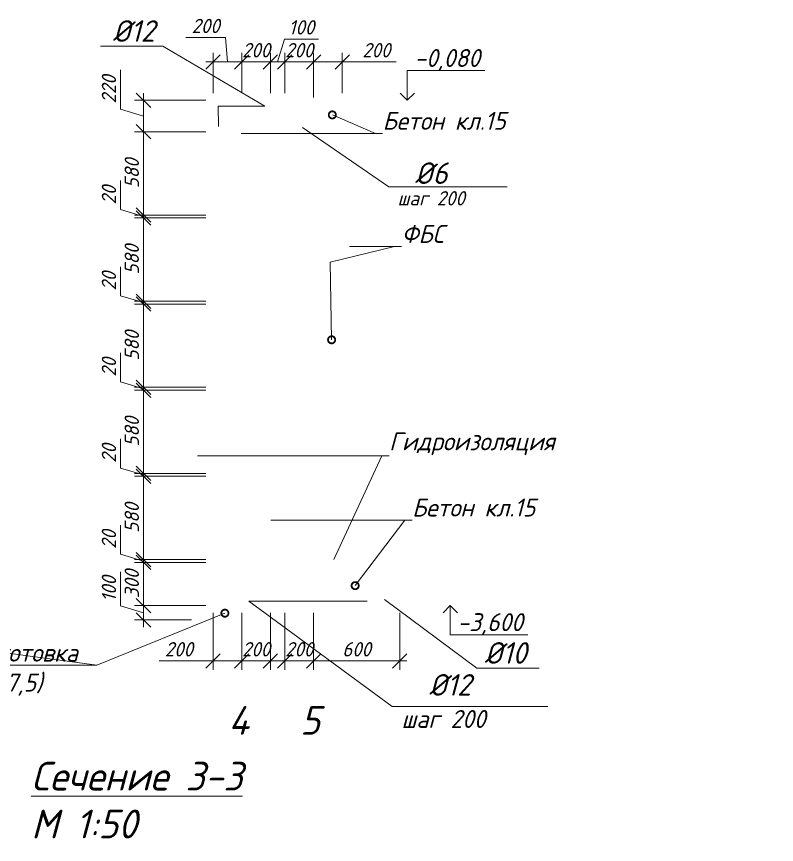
# Model space of a CAD drawing. Header units: millimetres. Extents: x 339888 to 1025294, y -263818 to -40540.
# Drawn here: x 942716 to 948007, y -235448 to -229681 of the extents above; entities that cross this region are included whole.
import ezdxf
from ezdxf import colors
from ezdxf.entities.mleader import LeaderData, LeaderLine
from ezdxf.math import Vec2, Vec3

# ---------------------------------------------------------------- set-up
doc = ezdxf.new("R2010")
doc.units = ezdxf.units.MM
doc.linetypes.add('CENTER2', pattern=[28.575, 19.05, -3.175, 3.175, -3.175])
doc.layers.get('0').update_dxf_attribs({"lineweight": 15})
doc.layers.add('0 @ 50', color=7, linetype='Continuous', lineweight=15)
doc.layers.add('Оси @ 50', color=126, linetype='CENTER2', lineweight=15)
doc.styles.add('ГОСТ 2', font='GOST_Common Italic.ttf', dxfattribs={"height": 2})
doc.styles.add('ГОСТ 2.5', font='GOST_Common Italic.ttf', dxfattribs={"height": 2.5})
doc.styles.add('ГОСТ 3', font='GOST_Common Italic.ttf', dxfattribs={"height": 3})
doc.dimstyles.new('ГОСТ_2К', dxfattribs={"dimtxt": 2, "dimasz": 2, "dimexe": 1.25, "dimexo": 1, "dimtad": 1, "dimdec": 0, "dimtxsty": 'ГОСТ 2', "dimblk": 'OBLIQUE', "dimcen": -2.5, "dimdle": 1, "dimclrd": 251, "dimclre": 251, "dimclrt": 256, "dimadec": 1, "dimazin": 0, "dimtfac": 1, "dimtdec": 0, "dimtmove": 0, "dimatfit": 3, "dimfxl": 1, "dimlwd": 15, "dimlwe": 15, "dimarcsym": 1})

# ---------------------------------------------------------------- blocks, each defined once
blk = doc.blocks.new('_DotSmall')
at = {"color": 0, "linetype": 'ByBlock', "const_width": 0.5}
blk.add_lwpolyline([(-0.0625, 0, 1), (0.0625, 0, 1)], format="xyb", close=True, dxfattribs=at)
blk = doc.blocks.new('_Open90')
at = {"color": 0, "linetype": 'ByBlock', "lineweight": -2}
for p, q in [((0, 0), (-1, 0)), ((-0.5, 0.5), (0, 0)), ((0, 0), (-0.5, -0.5))]:
    blk.add_line(p, q, dxfattribs=at)
blk = doc.blocks.new('_Oblique')
at = {"color": 0, "linetype": 'ByBlock', "lineweight": -2}
blk.add_line((-0.5, -0.5), (0.5, 0.5), dxfattribs=at)
blk = doc.blocks.new('*D401')
at = {"color": 251, "lineweight": 15, "ltscale": 0.1, "transparency": 16777216}
for p, q in [((944583.7, -233833.5), (944583.7, -234232)), ((944783.7, -233833.5), (944783.7, -234232)), ((944833.7, -234169.5), (944533.7, -234169.5))]:
    blk.add_line(p, q, dxfattribs=at)
at = {"layer": 'Defpoints', "color": 0, "lineweight": 15, "ltscale": 0.1, "transparency": 16777216}
for p in [(944583.7, -233783.5), (944783.7, -233783.5), (944583.7, -234169.5)]:
    blk.add_point(p, dxfattribs=at)
at = {"color": 251, "lineweight": 15, "ltscale": 0.1, "transparency": 16777216, "xscale": 100, "yscale": 100, "zscale": 100, "rotation": 180}
blk.add_blockref('_Oblique', (944583.7, -234169.5), dxfattribs=at)
at = {"color": 251, "lineweight": 15, "ltscale": 0.1, "transparency": 16777216, "xscale": 100, "yscale": 100, "zscale": 100}
blk.add_blockref('_Oblique', (944783.7, -234169.5), dxfattribs=at)
at = {"lineweight": 15, "ltscale": 0.1, "transparency": 16777216, "insert": (944683.7, -234088.3), "char_height": 100, "attachment_point": 5, "style": 'ГОСТ 2'}
blk.add_mtext('200', dxfattribs=at)
blk = doc.blocks.new('*D402')
at = {"color": 251, "lineweight": 15, "ltscale": 0.1, "transparency": 16777216}
for p, q in [((944783.7, -233833.5), (944783.7, -234232)), ((945383.7, -233833.5), (945383.7, -234232)), ((944733.7, -234169.5), (945433.7, -234169.5))]:
    blk.add_line(p, q, dxfattribs=at)
at = {"layer": 'Defpoints', "color": 0, "lineweight": 15, "ltscale": 0.1, "transparency": 16777216}
for p in [(944783.7, -233783.5), (945383.7, -233783.5), (945383.7, -234169.5)]:
    blk.add_point(p, dxfattribs=at)
at = {"color": 251, "lineweight": 15, "ltscale": 0.1, "transparency": 16777216, "xscale": 100, "yscale": 100, "zscale": 100, "rotation": 180}
blk.add_blockref('_Oblique', (944783.7, -234169.5), dxfattribs=at)
at = {"color": 251, "lineweight": 15, "ltscale": 0.1, "transparency": 16777216, "xscale": 100, "yscale": 100, "zscale": 100}
blk.add_blockref('_Oblique', (945383.7, -234169.5), dxfattribs=at)
at = {"lineweight": 15, "ltscale": 0.1, "transparency": 16777216, "insert": (945083.7, -234088.3), "char_height": 100, "attachment_point": 5, "style": 'ГОСТ 2'}
blk.add_mtext('600', dxfattribs=at)
blk = doc.blocks.new('_None')
blk = doc.blocks.new('*D403')
at = {"color": 251, "lineweight": 15, "transparency": 16777216}
for p, q in [((943599.6, -233433.5), (943599.6, -233833.5)), ((944033.7, -233483.5), (943537.1, -233483.5)), ((944033.7, -233783.5), (943537.1, -233783.5))]:
    blk.add_line(p, q, dxfattribs=at)
at = {"layer": 'Defpoints', "color": 0, "lineweight": 15, "transparency": 16777216}
for p in [(944083.7, -233483.5), (943599.6, -233783.5), (944083.7, -233783.5)]:
    blk.add_point(p, dxfattribs=at)
at = {"color": 251, "lineweight": 15, "transparency": 16777216, "xscale": 100, "yscale": 100, "zscale": 100}
for p, rotation in [((943599.6, -233483.5), 90), ((943599.6, -233783.5), 270)]:
    blk.add_blockref('_Oblique', p, dxfattribs=dict(at, rotation=rotation))
at = {"transparency": 16777216, "insert": (943518.3, -233633.5), "char_height": 100, "attachment_point": 5, "rotation": 90, "style": 'ГОСТ 2'}
blk.add_mtext('300', dxfattribs=at)
blk = doc.blocks.new('*D404')
at = {"color": 251, "lineweight": 15, "transparency": 16777216}
for p, q in [((943440.2, -233785.6), (943440.2, -233550)), ((943599.6, -233733.5), (943599.6, -233933.5)), ((943599.6, -233833.5), (943440.2, -233785.6)), ((944033.7, -233783.5), (943537.1, -233783.5)), ((943933.7, -233883.5), (943537.1, -233883.5))]:
    blk.add_line(p, q, dxfattribs=at)
at = {"layer": 'Defpoints', "color": 0, "lineweight": 15, "transparency": 16777216}
for p in [(944083.7, -233783.5), (943599.6, -233883.5), (943983.7, -233883.5)]:
    blk.add_point(p, dxfattribs=at)
at = {"color": 251, "lineweight": 15, "transparency": 16777216, "xscale": 100, "yscale": 100, "zscale": 100}
for p, rotation in [((943599.6, -233783.5), 90), ((943599.6, -233883.5), 270)]:
    blk.add_blockref('_Oblique', p, dxfattribs=dict(at, rotation=rotation))
at = {"transparency": 16777216, "insert": (943359, -233667.8), "char_height": 100, "attachment_point": 5, "rotation": 90, "style": 'ГОСТ 2'}
blk.add_mtext('100', dxfattribs=at)
blk = doc.blocks.new('*D405')
at = {"color": 251, "lineweight": 15, "transparency": 16777216}
for p, q in [((943440.2, -230325.6), (943440.2, -230050.7)), ((943599.6, -230533.5), (943599.6, -230213.5)), ((944033.7, -230263.5), (943537.1, -230263.5)), ((943599.6, -230373.5), (943440.2, -230325.6)), ((944033.7, -230483.5), (943537.1, -230483.5))]:
    blk.add_line(p, q, dxfattribs=at)
at = {"layer": 'Defpoints', "color": 0, "lineweight": 15, "transparency": 16777216}
for p in [(943599.6, -230263.5), (944083.7, -230263.5), (944083.7, -230483.5)]:
    blk.add_point(p, dxfattribs=at)
at = {"color": 251, "lineweight": 15, "transparency": 16777216, "xscale": 100, "yscale": 100, "zscale": 100}
for p, rotation in [((943599.6, -230263.5), 90), ((943599.6, -230483.5), 270)]:
    blk.add_blockref('_Oblique', p, dxfattribs=dict(at, rotation=rotation))
at = {"transparency": 16777216, "insert": (943359, -230188.2), "char_height": 100, "attachment_point": 5, "rotation": 90, "style": 'ГОСТ 2'}
blk.add_mtext('220', dxfattribs=at)
blk = doc.blocks.new('*D406')
at = {"color": 251, "lineweight": 15, "transparency": 16777216}
for p, q in [((943599.6, -230433.5), (943599.6, -231113.5)), ((944033.7, -230483.5), (943537.1, -230483.5)), ((944033.7, -231063.5), (943537.1, -231063.5))]:
    blk.add_line(p, q, dxfattribs=at)
at = {"layer": 'Defpoints', "color": 0, "lineweight": 15, "transparency": 16777216}
for p in [(944083.7, -230483.5), (943599.6, -231063.5), (944083.7, -231063.5)]:
    blk.add_point(p, dxfattribs=at)
at = {"color": 251, "lineweight": 15, "transparency": 16777216, "xscale": 100, "yscale": 100, "zscale": 100}
for p, rotation in [((943599.6, -230483.5), 90), ((943599.6, -231063.5), 270)]:
    blk.add_blockref('_Oblique', p, dxfattribs=dict(at, rotation=rotation))
at = {"transparency": 16777216, "insert": (943518.3, -230773.5), "char_height": 100, "attachment_point": 5, "rotation": 90, "style": 'ГОСТ 2'}
blk.add_mtext('580', dxfattribs=at)
blk = doc.blocks.new('*D407')
at = {"color": 251, "lineweight": 15, "transparency": 16777216}
for p, q in [((943440.2, -231025.6), (943440.2, -230823.2)), ((943599.6, -231063.5), (943599.6, -230963.5)), ((943599.6, -231073.5), (943440.2, -231025.6)), ((944033.7, -231063.5), (943537.1, -231063.5)), ((944033.7, -231083.5), (943537.1, -231083.5)), ((943599.6, -231063.5), (943599.6, -231083.5)), ((943599.6, -231063.5), (943599.6, -231083.5)), ((943599.6, -231083.5), (943599.6, -231183.5))]:
    blk.add_line(p, q, dxfattribs=at)
at = {"layer": 'Defpoints', "color": 0, "lineweight": 15, "transparency": 16777216}
for p in [(943599.6, -231083.5), (944083.7, -231063.5), (944083.7, -231083.5)]:
    blk.add_point(p, dxfattribs=at)
at = {"color": 251, "lineweight": 15, "transparency": 16777216, "xscale": 100, "yscale": 100, "zscale": 100}
for p, rotation in [((943599.6, -231063.5), 270), ((943599.6, -231083.5), 90)]:
    blk.add_blockref('_Oblique', p, dxfattribs=dict(at, rotation=rotation))
at = {"transparency": 16777216, "insert": (943359, -230924.4), "char_height": 100, "attachment_point": 5, "rotation": 90, "style": 'ГОСТ 2'}
blk.add_mtext('20', dxfattribs=at)
blk = doc.blocks.new('*D408')
at = {"color": 251, "lineweight": 15, "transparency": 16777216}
for p, q in [((943599.6, -231033.5), (943599.6, -231713.5)), ((944033.7, -231083.5), (943537.1, -231083.5)), ((944033.7, -231663.5), (943537.1, -231663.5))]:
    blk.add_line(p, q, dxfattribs=at)
at = {"layer": 'Defpoints', "color": 0, "lineweight": 15, "transparency": 16777216}
for p in [(944083.7, -231083.5), (943599.6, -231663.5), (944083.7, -231663.5)]:
    blk.add_point(p, dxfattribs=at)
at = {"color": 251, "lineweight": 15, "transparency": 16777216, "xscale": 100, "yscale": 100, "zscale": 100}
for p, rotation in [((943599.6, -231083.5), 90), ((943599.6, -231663.5), 270)]:
    blk.add_blockref('_Oblique', p, dxfattribs=dict(at, rotation=rotation))
at = {"transparency": 16777216, "insert": (943518.3, -231373.5), "char_height": 100, "attachment_point": 5, "rotation": 90, "style": 'ГОСТ 2'}
blk.add_mtext('580', dxfattribs=at)
blk = doc.blocks.new('*D409')
at = {"color": 251, "lineweight": 15, "transparency": 16777216}
for p, q in [((943440.2, -231625.6), (943440.2, -231423.2)), ((943599.6, -231663.5), (943599.6, -231563.5)), ((943599.6, -231673.5), (943440.2, -231625.6)), ((944033.7, -231663.5), (943537.1, -231663.5)), ((943599.6, -231663.5), (943599.6, -231683.5)), ((943599.6, -231663.5), (943599.6, -231683.5)), ((944033.7, -231683.5), (943537.1, -231683.5)), ((943599.6, -231683.5), (943599.6, -231783.5))]:
    blk.add_line(p, q, dxfattribs=at)
at = {"layer": 'Defpoints', "color": 0, "lineweight": 15, "transparency": 16777216}
for p in [(944083.7, -231663.5), (943599.6, -231683.5), (944083.7, -231683.5)]:
    blk.add_point(p, dxfattribs=at)
at = {"color": 251, "lineweight": 15, "transparency": 16777216, "xscale": 100, "yscale": 100, "zscale": 100}
for p, rotation in [((943599.6, -231663.5), 270), ((943599.6, -231683.5), 90)]:
    blk.add_blockref('_Oblique', p, dxfattribs=dict(at, rotation=rotation))
at = {"transparency": 16777216, "insert": (943359, -231524.4), "char_height": 100, "attachment_point": 5, "rotation": 90, "style": 'ГОСТ 2'}
blk.add_mtext('20', dxfattribs=at)
blk = doc.blocks.new('*D410')
at = {"color": 251, "lineweight": 15, "transparency": 16777216}
for p, q in [((943599.6, -231633.5), (943599.6, -232313.5)), ((944033.7, -231683.5), (943537.1, -231683.5)), ((944033.7, -232263.5), (943537.1, -232263.5))]:
    blk.add_line(p, q, dxfattribs=at)
at = {"layer": 'Defpoints', "color": 0, "lineweight": 15, "transparency": 16777216}
for p in [(944083.7, -231683.5), (943599.6, -232263.5), (944083.7, -232263.5)]:
    blk.add_point(p, dxfattribs=at)
at = {"color": 251, "lineweight": 15, "transparency": 16777216, "xscale": 100, "yscale": 100, "zscale": 100}
for p, rotation in [((943599.6, -231683.5), 90), ((943599.6, -232263.5), 270)]:
    blk.add_blockref('_Oblique', p, dxfattribs=dict(at, rotation=rotation))
at = {"transparency": 16777216, "insert": (943518.3, -231973.5), "char_height": 100, "attachment_point": 5, "rotation": 90, "style": 'ГОСТ 2'}
blk.add_mtext('580', dxfattribs=at)
blk = doc.blocks.new('*D411')
at = {"color": 251, "lineweight": 15, "transparency": 16777216}
for p, q in [((943440.2, -232225.6), (943440.2, -232023.2)), ((943599.6, -232263.5), (943599.6, -232163.5)), ((943599.6, -232273.5), (943440.2, -232225.6)), ((944033.7, -232263.5), (943537.1, -232263.5)), ((944033.7, -232283.5), (943537.1, -232283.5)), ((943599.6, -232263.5), (943599.6, -232283.5)), ((943599.6, -232263.5), (943599.6, -232283.5)), ((943599.6, -232283.5), (943599.6, -232383.5))]:
    blk.add_line(p, q, dxfattribs=at)
at = {"layer": 'Defpoints', "color": 0, "lineweight": 15, "transparency": 16777216}
for p in [(943599.6, -232283.5), (944083.7, -232263.5), (944083.7, -232283.5)]:
    blk.add_point(p, dxfattribs=at)
at = {"color": 251, "lineweight": 15, "transparency": 16777216, "xscale": 100, "yscale": 100, "zscale": 100}
for p, rotation in [((943599.6, -232263.5), 270), ((943599.6, -232283.5), 90)]:
    blk.add_blockref('_Oblique', p, dxfattribs=dict(at, rotation=rotation))
at = {"transparency": 16777216, "insert": (943359, -232124.4), "char_height": 100, "attachment_point": 5, "rotation": 90, "style": 'ГОСТ 2'}
blk.add_mtext('20', dxfattribs=at)
blk = doc.blocks.new('*D412')
at = {"color": 251, "lineweight": 15, "transparency": 16777216}
for p, q in [((943599.6, -232233.5), (943599.6, -232913.5)), ((944033.7, -232283.5), (943537.1, -232283.5)), ((944033.7, -232863.5), (943537.1, -232863.5))]:
    blk.add_line(p, q, dxfattribs=at)
at = {"layer": 'Defpoints', "color": 0, "lineweight": 15, "transparency": 16777216}
for p in [(944083.7, -232283.5), (943599.6, -232863.5), (944083.7, -232863.5)]:
    blk.add_point(p, dxfattribs=at)
at = {"color": 251, "lineweight": 15, "transparency": 16777216, "xscale": 100, "yscale": 100, "zscale": 100}
for p, rotation in [((943599.6, -232283.5), 90), ((943599.6, -232863.5), 270)]:
    blk.add_blockref('_Oblique', p, dxfattribs=dict(at, rotation=rotation))
at = {"transparency": 16777216, "insert": (943518.3, -232573.5), "char_height": 100, "attachment_point": 5, "rotation": 90, "style": 'ГОСТ 2'}
blk.add_mtext('580', dxfattribs=at)
blk = doc.blocks.new('*D413')
at = {"color": 251, "lineweight": 15, "transparency": 16777216}
for p, q in [((943440.2, -232825.6), (943440.2, -232623.2)), ((943599.6, -232863.5), (943599.6, -232763.5)), ((943599.6, -232873.5), (943440.2, -232825.6)), ((944033.7, -232863.5), (943537.1, -232863.5)), ((943599.6, -232863.5), (943599.6, -232883.5)), ((943599.6, -232863.5), (943599.6, -232883.5)), ((944033.7, -232883.5), (943537.1, -232883.5)), ((943599.6, -232883.5), (943599.6, -232983.5))]:
    blk.add_line(p, q, dxfattribs=at)
at = {"layer": 'Defpoints', "color": 0, "lineweight": 15, "transparency": 16777216}
for p in [(944083.7, -232863.5), (943599.6, -232883.5), (944083.7, -232883.5)]:
    blk.add_point(p, dxfattribs=at)
at = {"color": 251, "lineweight": 15, "transparency": 16777216, "xscale": 100, "yscale": 100, "zscale": 100}
for p, rotation in [((943599.6, -232863.5), 270), ((943599.6, -232883.5), 90)]:
    blk.add_blockref('_Oblique', p, dxfattribs=dict(at, rotation=rotation))
at = {"transparency": 16777216, "insert": (943359, -232724.4), "char_height": 100, "attachment_point": 5, "rotation": 90, "style": 'ГОСТ 2'}
blk.add_mtext('20', dxfattribs=at)
blk = doc.blocks.new('*D414')
at = {"color": 251, "lineweight": 15, "transparency": 16777216}
for p, q in [((943599.6, -232833.5), (943599.6, -233513.5)), ((944033.7, -232883.5), (943537.1, -232883.5)), ((944033.7, -233463.5), (943537.1, -233463.5))]:
    blk.add_line(p, q, dxfattribs=at)
at = {"layer": 'Defpoints', "color": 0, "lineweight": 15, "transparency": 16777216}
for p in [(944083.7, -232883.5), (943599.6, -233463.5), (944083.7, -233463.5)]:
    blk.add_point(p, dxfattribs=at)
at = {"color": 251, "lineweight": 15, "transparency": 16777216, "xscale": 100, "yscale": 100, "zscale": 100}
for p, rotation in [((943599.6, -232883.5), 90), ((943599.6, -233463.5), 270)]:
    blk.add_blockref('_Oblique', p, dxfattribs=dict(at, rotation=rotation))
at = {"transparency": 16777216, "insert": (943518.3, -233173.5), "char_height": 100, "attachment_point": 5, "rotation": 90, "style": 'ГОСТ 2'}
blk.add_mtext('580', dxfattribs=at)
blk = doc.blocks.new('*D415')
at = {"color": 251, "lineweight": 15, "transparency": 16777216}
for p, q in [((943440.2, -233425.6), (943440.2, -233223.2)), ((943599.6, -233463.5), (943599.6, -233363.5)), ((943599.6, -233473.5), (943440.2, -233425.6)), ((944033.7, -233463.5), (943537.1, -233463.5)), ((944033.7, -233483.5), (943537.1, -233483.5)), ((943599.6, -233463.5), (943599.6, -233483.5)), ((943599.6, -233463.5), (943599.6, -233483.5)), ((943599.6, -233483.5), (943599.6, -233583.5))]:
    blk.add_line(p, q, dxfattribs=at)
at = {"layer": 'Defpoints', "color": 0, "lineweight": 15, "transparency": 16777216}
for p in [(943599.6, -233483.5), (944083.7, -233463.5), (944083.7, -233483.5)]:
    blk.add_point(p, dxfattribs=at)
at = {"color": 251, "lineweight": 15, "transparency": 16777216, "xscale": 100, "yscale": 100, "zscale": 100}
for p, rotation in [((943599.6, -233463.5), 270), ((943599.6, -233483.5), 90)]:
    blk.add_blockref('_Oblique', p, dxfattribs=dict(at, rotation=rotation))
at = {"transparency": 16777216, "insert": (943359, -233324.4), "char_height": 100, "attachment_point": 5, "rotation": 90, "style": 'ГОСТ 2'}
blk.add_mtext('20', dxfattribs=at)
blk = doc.blocks.new('*D416')
at = {"color": 251, "lineweight": 15, "transparency": 16777216}
for p, q in [((944783.7, -230243.5), (944783.7, -229933.9)), ((944983.7, -230213.5), (944983.7, -229933.9)), ((944783.7, -229996.4), (945033.7, -229996.4)), ((944983.7, -229996.4), (945358.6, -229996.4))]:
    blk.add_line(p, q, dxfattribs=at)
at = {"layer": 'Defpoints', "color": 0, "lineweight": 15, "transparency": 16777216}
for p in [(944783.7, -229996.4), (944983.7, -230263.5), (944783.7, -230293.5)]:
    blk.add_point(p, dxfattribs=at)
at = {"color": 251, "lineweight": 15, "transparency": 16777216, "xscale": 100, "yscale": 100, "zscale": 100, "rotation": 180}
blk.add_blockref('_Oblique', (944783.7, -229996.4), dxfattribs=at)
at = {"color": 251, "lineweight": 15, "transparency": 16777216, "xscale": 100, "yscale": 100, "zscale": 100}
blk.add_blockref('_Oblique', (944983.7, -229996.4), dxfattribs=at)
at = {"transparency": 16777216, "insert": (945221.2, -229915.2), "char_height": 100, "attachment_point": 5, "style": 'ГОСТ 2'}
blk.add_mtext('200', dxfattribs=at)
blk = doc.blocks.new('*D417')
at = {"color": 251, "lineweight": 15, "transparency": 16777216}
for p, q in [((944583.7, -230214.8), (944583.7, -229933.9)), ((944783.7, -230213.5), (944783.7, -229933.9)), ((944833.7, -229996.4), (944533.7, -229996.4))]:
    blk.add_line(p, q, dxfattribs=at)
at = {"layer": 'Defpoints', "color": 0, "lineweight": 15, "transparency": 16777216}
for p in [(944583.7, -229996.4), (944583.7, -230264.8), (944783.7, -230263.5)]:
    blk.add_point(p, dxfattribs=at)
at = {"color": 251, "lineweight": 15, "transparency": 16777216, "xscale": 100, "yscale": 100, "zscale": 100, "rotation": 180}
blk.add_blockref('_Oblique', (944583.7, -229996.4), dxfattribs=at)
at = {"color": 251, "lineweight": 15, "transparency": 16777216, "xscale": 100, "yscale": 100, "zscale": 100}
blk.add_blockref('_Oblique', (944783.7, -229996.4), dxfattribs=at)
at = {"transparency": 16777216, "insert": (944683.7, -229915.2), "char_height": 100, "attachment_point": 5, "style": 'ГОСТ 2'}
blk.add_mtext('200', dxfattribs=at)
blk = doc.blocks.new('*D418')
at = {"color": 251, "lineweight": 15, "transparency": 16777216}
for p, q in [((944283.7, -230213.5), (944283.7, -229933.9)), ((944483.7, -230213.5), (944483.7, -229933.9)), ((944533.7, -229996.4), (944233.7, -229996.4))]:
    blk.add_line(p, q, dxfattribs=at)
at = {"layer": 'Defpoints', "color": 0, "lineweight": 15, "transparency": 16777216}
for p in [(944283.7, -229996.4), (944283.7, -230263.5), (944483.7, -230263.5)]:
    blk.add_point(p, dxfattribs=at)
at = {"color": 251, "lineweight": 15, "transparency": 16777216, "xscale": 100, "yscale": 100, "zscale": 100, "rotation": 180}
blk.add_blockref('_Oblique', (944283.7, -229996.4), dxfattribs=at)
at = {"color": 251, "lineweight": 15, "transparency": 16777216, "xscale": 100, "yscale": 100, "zscale": 100}
blk.add_blockref('_Oblique', (944483.7, -229996.4), dxfattribs=at)
at = {"transparency": 16777216, "insert": (944383.7, -229915.2), "char_height": 100, "attachment_point": 5, "style": 'ГОСТ 2'}
blk.add_mtext('200', dxfattribs=at)
blk = doc.blocks.new('*D419')
at = {"color": 251, "lineweight": 15, "transparency": 16777216}
for p, q in [((944169.8, -229827.6), (943894.8, -229827.6)), ((944183.7, -229996.4), (944169.8, -229827.6)), ((944083.7, -230213.5), (944083.7, -229933.9)), ((944283.7, -230213.5), (944283.7, -229933.9)), ((944333.7, -229996.4), (944033.7, -229996.4))]:
    blk.add_line(p, q, dxfattribs=at)
at = {"layer": 'Defpoints', "color": 0, "lineweight": 15, "transparency": 16777216}
for p in [(944083.7, -229996.4), (944083.7, -230263.5), (944283.7, -230263.5)]:
    blk.add_point(p, dxfattribs=at)
at = {"color": 251, "lineweight": 15, "transparency": 16777216, "xscale": 100, "yscale": 100, "zscale": 100, "rotation": 180}
blk.add_blockref('_Oblique', (944083.7, -229996.4), dxfattribs=at)
at = {"color": 251, "lineweight": 15, "transparency": 16777216, "xscale": 100, "yscale": 100, "zscale": 100}
blk.add_blockref('_Oblique', (944283.7, -229996.4), dxfattribs=at)
at = {"transparency": 16777216, "insert": (944032.3, -229746.3), "char_height": 100, "attachment_point": 5, "style": 'ГОСТ 2'}
blk.add_mtext('200', dxfattribs=at)
blk = doc.blocks.new('*D420')
at = {"color": 251, "lineweight": 15, "transparency": 16777216}
for p, q in [((944533.7, -229996.4), (944581.5, -229837.1)), ((944581.5, -229837.1), (944817.2, -229837.1)), ((944483.7, -230213.5), (944483.7, -229933.9)), ((944583.7, -230211), (944583.7, -229933.9)), ((944433.7, -229996.4), (944633.7, -229996.4))]:
    blk.add_line(p, q, dxfattribs=at)
at = {"layer": 'Defpoints', "color": 0, "lineweight": 15, "transparency": 16777216}
for p in [(944583.7, -229996.4), (944483.7, -230263.5), (944583.7, -230261)]:
    blk.add_point(p, dxfattribs=at)
at = {"color": 251, "lineweight": 15, "transparency": 16777216, "xscale": 100, "yscale": 100, "zscale": 100, "rotation": 180}
blk.add_blockref('_Oblique', (944483.7, -229996.4), dxfattribs=at)
at = {"color": 251, "lineweight": 15, "transparency": 16777216, "xscale": 100, "yscale": 100, "zscale": 100}
blk.add_blockref('_Oblique', (944583.7, -229996.4), dxfattribs=at)
at = {"transparency": 16777216, "insert": (944699.4, -229755.8), "char_height": 100, "attachment_point": 5, "style": 'ГОСТ 2'}
blk.add_mtext('100', dxfattribs=at)
blk = doc.blocks.new('*D421')
at = {"color": 251, "lineweight": 15, "ltscale": 0.1, "transparency": 16777216}
for p, q in [((944283.7, -233833.5), (944283.7, -234232)), ((944483.7, -233833.5), (944483.7, -234232)), ((944533.7, -234169.5), (944233.7, -234169.5))]:
    blk.add_line(p, q, dxfattribs=at)
at = {"layer": 'Defpoints', "color": 0, "lineweight": 15, "ltscale": 0.1, "transparency": 16777216}
for p in [(944283.7, -233783.5), (944483.7, -233783.5), (944283.7, -234169.5)]:
    blk.add_point(p, dxfattribs=at)
at = {"color": 251, "lineweight": 15, "ltscale": 0.1, "transparency": 16777216, "xscale": 100, "yscale": 100, "zscale": 100, "rotation": 180}
blk.add_blockref('_Oblique', (944283.7, -234169.5), dxfattribs=at)
at = {"color": 251, "lineweight": 15, "ltscale": 0.1, "transparency": 16777216, "xscale": 100, "yscale": 100, "zscale": 100}
blk.add_blockref('_Oblique', (944483.7, -234169.5), dxfattribs=at)
at = {"lineweight": 15, "ltscale": 0.1, "transparency": 16777216, "insert": (944383.7, -234088.3), "char_height": 100, "attachment_point": 5, "style": 'ГОСТ 2'}
blk.add_mtext('200', dxfattribs=at)
blk = doc.blocks.new('*D422')
at = {"color": 251, "lineweight": 15, "ltscale": 0.1, "transparency": 16777216}
for p, q in [((944083.7, -233833.5), (944083.7, -234232)), ((944283.7, -233833.5), (944283.7, -234232)), ((944083.7, -234169.5), (943708.8, -234169.5)), ((944333.7, -234169.5), (944083.7, -234169.5))]:
    blk.add_line(p, q, dxfattribs=at)
at = {"layer": 'Defpoints', "color": 0, "lineweight": 15, "ltscale": 0.1, "transparency": 16777216}
for p in [(944083.7, -233783.5), (944283.7, -233783.5), (944083.7, -234169.5)]:
    blk.add_point(p, dxfattribs=at)
at = {"color": 251, "lineweight": 15, "ltscale": 0.1, "transparency": 16777216, "xscale": 100, "yscale": 100, "zscale": 100, "rotation": 180}
blk.add_blockref('_Oblique', (944083.7, -234169.5), dxfattribs=at)
at = {"color": 251, "lineweight": 15, "ltscale": 0.1, "transparency": 16777216, "xscale": 100, "yscale": 100, "zscale": 100}
blk.add_blockref('_Oblique', (944283.7, -234169.5), dxfattribs=at)
at = {"lineweight": 15, "ltscale": 0.1, "transparency": 16777216, "insert": (943846.2, -234088.3), "char_height": 100, "attachment_point": 5, "style": 'ГОСТ 2'}
blk.add_mtext('200', dxfattribs=at)

msp = doc.modelspace()

# ---------------------------------------------------------------- texts
at = {"layer": '0 @ 50', "insert": (942646.53317, -234872.31731), "char_height": 200, "attachment_point": 1, "style": 'ГОСТ 3'}
msp.add_mtext_dynamic_manual_height_columns('\\pi171.04;{\\LСечение 3-3\\P\\pi573.77;}М 1:50', width=1848.1481575, gutter_width=750, heights=[0], dxfattribs=at)
at = {"layer": 'Оси @ 50', "lineweight": 15, "ltscale": 0.1, "style": 'ГОСТ 2'}
for s, p in [('4', (944190.1069, -234684.02797)), ('5', (944690.1069, -234684.02797))]:
    msp.add_text(s, height=200, dxfattribs=at).set_placement(p)

# ---------------------------------------------------------------- dimensions: what is measured, and where the dimension line sits
at = {"layer": '0 @ 50'}
for base, p1, p2, override, picture, middle in [((944083.70413, -229996.43577), (944283.70413, -230263.45667), (944083.70413, -230263.45667), {"dimscale": 50, "dimtix": 0, "dimtofl": 1, "dimtmove": 1, "dimatfit": 3}, '*D419', (944138.50727, -229827.55195)), ((944283.70413, -229996.43577), (944483.70413, -230263.45667), (944283.70413, -230263.45667), {"dimscale": 50, "dimtix": 0, "dimtofl": 1, "dimtmove": 0, "dimatfit": 3}, '*D418', (944383.70413, -229996.43577)), ((944583.70413, -229996.43577), (944783.70413, -230263.45667), (944583.70413, -230264.80894), {"dimscale": 50, "dimtix": 0, "dimtofl": 1, "dimtmove": 0, "dimatfit": 3}, '*D417', (944683.70413, -229996.43577)), ((944783.70413, -229996.43577), (944983.70413, -230263.45667), (944783.70413, -230293.45667), {"dimscale": 50, "dimtix": 0, "dimtofl": 1, "dimtmove": 0, "dimatfit": 3}, '*D416', (945221.16625, -229996.43577))]:
    dim = msp.add_linear_dim(base=base, p1=p1, p2=p2, dimstyle='ГОСТ_2К', override=override, dxfattribs=at)
    dim.commit()
    dim.dimension.update_dxf_attribs({"geometry": picture, "text_midpoint": middle, "dimtype": 160})
dim = msp.add_linear_dim(base=(944583.70413, -229996.43577), p1=(944483.70413, -230263.45667), p2=(944583.70413, -230260.96899), dimstyle='ГОСТ_2К', override={"dimscale": 50, "dimtix": 0, "dimtofl": 1, "dimtmove": 1, "dimatfit": 3}, dxfattribs=at)
dim.commit()
dim.dimension.update_dxf_attribs({"geometry": '*D420', "text_midpoint": (944612.76663, -229755.81077)})
for base, p1, p2, override, picture, middle in [((943599.5808, -230263.45667), (944083.70413, -230483.45667), (944083.70413, -230263.45667), {"dimscale": 50, "dimtix": 0, "dimtofl": 1, "dimtmove": 1, "dimatfit": 3}, '*D405', (943358.9558, -230294.39417)), ((943599.5808, -231063.45667), (944083.70413, -230483.45667), (944083.70413, -231063.45667), {"dimscale": 50, "dimtix": 0, "dimtofl": 1, "dimtmove": 1, "dimatfit": 3}, '*D406', (943518.3308, -230773.45667)), ((943599.5808, -231083.45667), (944083.70413, -231063.45667), (944083.70413, -231083.45667), {"dimscale": 50, "dimtix": 0, "dimtofl": 1, "dimtmove": 1, "dimatfit": 3}, '*D407', (943358.9558, -230994.39417)), ((943599.5808, -231663.45667), (944083.70413, -231083.45667), (944083.70413, -231663.45667), {"dimscale": 50, "dimtix": 0, "dimtofl": 1, "dimtmove": 1, "dimatfit": 3}, '*D408', (943518.3308, -231373.45667)), ((943599.5808, -231683.45667), (944083.70413, -231663.45667), (944083.70413, -231683.45667), {"dimscale": 50, "dimtix": 0, "dimtofl": 1, "dimtmove": 1, "dimatfit": 3}, '*D409', (943358.9558, -231594.39417)), ((943599.5808, -232263.45667), (944083.70413, -231683.45667), (944083.70413, -232263.45667), {"dimscale": 50, "dimtix": 0, "dimtofl": 1, "dimtmove": 1, "dimatfit": 3}, '*D410', (943518.3308, -231973.45667)), ((943599.5808, -232283.45667), (944083.70413, -232263.45667), (944083.70413, -232283.45667), {"dimscale": 50, "dimtix": 0, "dimtofl": 1, "dimtmove": 1, "dimatfit": 3}, '*D411', (943358.9558, -232194.39417)), ((943599.5808, -232863.45667), (944083.70413, -232283.45667), (944083.70413, -232863.45667), {"dimscale": 50, "dimtix": 0, "dimtofl": 1, "dimtmove": 1, "dimatfit": 3}, '*D412', (943518.3308, -232573.45667)), ((943599.5808, -232883.45667), (944083.70413, -232863.45667), (944083.70413, -232883.45667), {"dimscale": 50, "dimtix": 0, "dimtofl": 1, "dimtmove": 1, "dimatfit": 3}, '*D413', (943358.9558, -232794.39417)), ((943599.5808, -233463.45667), (944083.70413, -232883.45667), (944083.70413, -233463.45667), {"dimscale": 50, "dimtix": 0, "dimtofl": 1, "dimtmove": 1, "dimatfit": 3}, '*D414', (943518.3308, -233173.45667)), ((943599.5808, -233483.45667), (944083.70413, -233463.45667), (944083.70413, -233483.45667), {"dimscale": 50, "dimtix": 0, "dimtofl": 1, "dimtmove": 1, "dimatfit": 3}, '*D415', (943358.9558, -233394.39417)), ((943599.5808, -233783.45667), (944083.70413, -233483.45667), (944083.70413, -233783.45667), {"dimscale": 50, "dimtix": 0, "dimtofl": 1, "dimtmove": 0, "dimatfit": 3}, '*D403', (943518.3308, -233633.45667)), ((943599.5808, -233883.45638), (944083.70413, -233783.45667), (943983.70411, -233883.45638), {"dimscale": 50, "dimtix": 0, "dimtofl": 1, "dimtmove": 1, "dimatfit": 3}, '*D404', (943358.9558, -233754.39402))]:
    dim = msp.add_linear_dim(base=base, p1=p1, p2=p2, angle=90, dimstyle='ГОСТ_2К', override=override, dxfattribs=at)
    dim.commit()
    dim.dimension.update_dxf_attribs({"geometry": picture, "text_midpoint": middle})
at = {"layer": '0 @ 50', "lineweight": 15, "ltscale": 0.1}
for base, p1, p2, picture, middle in [((944083.70413, -234169.52365), (944283.70413, -233783.45652), (944083.70413, -233783.4569), '*D422', (943846.24201, -234169.52365)), ((944283.70413, -234169.52295), (944483.70413, -233783.45583), (944283.70413, -233783.45621), '*D421', (944383.70413, -234169.52295)), ((944583.70413, -234169.52342), (944783.70413, -233783.45629), (944583.70413, -233783.45667), '*D401', (944683.70413, -234169.52342))]:
    dim = msp.add_linear_dim(base=base, p1=p1, p2=p2, dimstyle='ГОСТ_2К', override={"dimscale": 50, "dimtix": 0, "dimtofl": 1, "dimtmove": 0, "dimatfit": 3}, dxfattribs=at)
    dim.commit()
    dim.dimension.update_dxf_attribs({"geometry": picture, "text_midpoint": middle, "dimtype": 160})
dim = msp.add_linear_dim(base=(945383.70413, -234169.52342), p1=(944783.70413, -233783.45629), p2=(945383.70413, -233783.45667), dimstyle='ГОСТ_2К', override={"dimscale": 50, "dimtix": 0, "dimtofl": 1, "dimtmove": 0, "dimatfit": 3}, dxfattribs=at)
dim.commit()
dim.dimension.update_dxf_attribs({"geometry": '*D402', "text_midpoint": (945083.70413, -234088.27342)})

# ---------------------------------------------------------------- leaders
ml = msp.add_multileader_mtext('Standard', dxfattribs=at)
ml.set_content('%%C12', color=256, style='ГОСТ 2.5')
ml.set_leader_properties(color=251, linetype='ByLayer', lineweight=15)
ml.set_arrow_properties(name='NONE')
ml.build(insert=Vec2(0, 0))
ml.multileader.update_dxf_attribs({"text_left_attachment_type": 6, "text_right_attachment_type": 6, "dogleg_length": 1, "arrow_head_size": 100, "scale": 50})
ctx = ml.context
ctx.base_point, ctx.scale, ctx.char_height, ctx.arrow_head_size, ctx.landing_gap_size, ctx.plane_origin = Vec3(943379.32078, -229886.58137), 50, 150, 100, 0, Vec3(942865.9734, -228381.66098)
ctx.left_attachment, ctx.right_attachment, ctx.text_align_type = 6, 6, 1
notes = []
notes.append((ctx, [(1, (1, 1, 0), (943733.41169, -229886.58137), (-1, 0), 50, [(2, [(944122.47073, -230446.89731), (944120.02946, -230304.9914), (944444.93753, -230304.9914)], 0, [])])]))
ctx.mtext.insert, ctx.mtext.alignment, ctx.mtext.flow_direction = Vec3(943531.36623, -229706.58137), 2, 5
at = {"layer": '0 @ 50', "lineweight": 18}
ml = msp.add_multileader_mtext('Standard', dxfattribs=at)
ml.set_content('-0,080', color=256, style='ГОСТ 3')
ml.set_leader_properties(color=256, linetype='ByLayer', lineweight=15)
ml.set_arrow_properties(name='OPEN90')
ml.build(insert=Vec2(0, 0))
ml.multileader.update_dxf_attribs({"text_left_attachment_type": 6, "text_right_attachment_type": 6, "dogleg_length": 0, "arrow_head_size": 100, "scale": 50})
ctx = ml.context
ctx.base_point, ctx.scale, ctx.char_height, ctx.arrow_head_size, ctx.landing_gap_size, ctx.plane_origin = Vec3(945436.07189, -230056.94328), 50, 125, 100, 50, Vec3(945436.07189, -230253.45667)
ctx.left_attachment, ctx.right_attachment = 6, 6
notes.append((ctx, [(0, (1, 1, 0), (945436.07189, -230056.94328), (1, 0), 0, [(0, [(945436.07189, -230263.45667)], 0, [])])]))
ctx.mtext.insert, ctx.mtext.flow_direction = Vec3(945486.07189, -229906.94328), 5
at = {"layer": '0 @ 50', "lineweight": 15, "ltscale": 0.1}
ml = msp.add_multileader_mtext('Standard', dxfattribs=at)
ml.set_content('Бетон кл.15', color=256, style='ГОСТ 2.5')
ml.set_leader_properties(color=251, linetype='ByLayer', lineweight=15)
ml.set_arrow_properties(name='DOTSMALL')
ml.build(insert=Vec2(0, 0))
ml.multileader.update_dxf_attribs({"text_left_attachment_type": 6, "text_right_attachment_type": 6, "dogleg_length": 1, "arrow_head_size": 100, "scale": 50})
ctx = ml.context
ctx.base_point, ctx.scale, ctx.char_height, ctx.arrow_head_size, ctx.landing_gap_size, ctx.plane_origin = Vec3(940804.7992, -230494.59851), 50, 125, 100, 0, Vec3(940387.96819, -229876.62477)
ctx.left_attachment, ctx.right_attachment = 6, 6
notes.append((ctx, [(0, (1, 1, 0), (940754.7992, -230494.59851), (1, 0), 50, [(0, [(940454.72304, -230365.89096)], 0, [])])]))
ctx.mtext.insert, ctx.mtext.width, ctx.mtext.flow_direction = Vec3(940804.7992, -230344.59851), 929.1690311, 5
ml = msp.add_multileader_mtext('Standard', dxfattribs=at)
ml.set_content('Бетон кл.15', color=256, style='ГОСТ 2.5')
ml.set_leader_properties(color=251, linetype='ByLayer', lineweight=15)
ml.set_arrow_properties(name='DOTSMALL')
ml.build(insert=Vec2(0, 0))
ml.multileader.update_dxf_attribs({"text_left_attachment_type": 6, "text_right_attachment_type": 6, "dogleg_length": 1, "arrow_head_size": 100, "scale": 50})
ctx = ml.context
ctx.base_point, ctx.scale, ctx.char_height, ctx.arrow_head_size, ctx.landing_gap_size, ctx.plane_origin = Vec3(945264.68586, -230494.59851), 50, 125, 100, 0, Vec3(944847.85485, -229876.62477)
ctx.left_attachment, ctx.right_attachment = 6, 6
notes.append((ctx, [(0, (1, 1, 0), (945214.68586, -230494.59851), (1, 0), 50, [(0, [(944914.6097, -230365.89096)], 0, [])])]))
ctx.mtext.insert, ctx.mtext.width, ctx.mtext.flow_direction = Vec3(945264.68586, -230344.59851), 929.1690311, 5
ml = msp.add_multileader_mtext('Standard', dxfattribs=at)
ml.set_content('%%C6\\P{\\H0.66667x;шаг 200}', color=256, style='ГОСТ 2.5')
ml.set_leader_properties(color=251, linetype='ByLayer', lineweight=15)
ml.set_arrow_properties(name='NONE')
ml.build(insert=Vec2(0, 0))
ml.multileader.update_dxf_attribs({"text_left_attachment_type": 6, "text_right_attachment_type": 6, "dogleg_length": 1, "arrow_head_size": 100, "scale": 50})
ctx = ml.context
ctx.base_point, ctx.scale, ctx.char_height, ctx.arrow_head_size, ctx.landing_gap_size, ctx.plane_origin = Vec3(945356.99458, -230866.702), 50, 150, 100, 0, Vec3(944165.95591, -229382.29663)
ctx.left_attachment, ctx.right_attachment, ctx.text_align_type = 6, 6, 1
notes.append((ctx, [(0, (1, 1, 0), (945306.99458, -230866.702), (1, 0), 50, [(0, [(944707.00801, -230453.45667)], 0, [])])]))
ctx.mtext.insert, ctx.mtext.alignment, ctx.mtext.line_spacing_factor, ctx.mtext.flow_direction = Vec3(945602.98065, -230696.7019), 2, 0.8, 5
ml = msp.add_multileader_mtext('Standard', dxfattribs=at)
ml.set_content('ФБС', color=256, style='ГОСТ 2.5')
ml.set_leader_properties(color=251, linetype='ByLayer', lineweight=15)
ml.set_arrow_properties(name='DOTSMALL')
ml.build(insert=Vec2(0, 0))
ml.multileader.update_dxf_attribs({"text_left_attachment_type": 6, "text_right_attachment_type": 6, "dogleg_length": 1, "arrow_head_size": 100, "scale": 50})
ctx = ml.context
ctx.base_point, ctx.scale, ctx.char_height, ctx.arrow_head_size, ctx.landing_gap_size, ctx.plane_origin = Vec3(945397.10113, -231282.29227), 50, 125, 100, 0, Vec3(944815.52865, -232727.37506)
ctx.left_attachment, ctx.right_attachment = 6, 6
notes.append((ctx, [(0, (1, 1, 0), (945347.10113, -231282.29227), (1, 0), 50, [(2, [(944909.68999, -231932.47441), (944898.9511, -231391.4642)], 0, [])])]))
ctx.mtext.insert, ctx.mtext.flow_direction = Vec3(945397.10113, -231132.29227), 5
ml = msp.add_multileader_mtext('Standard', dxfattribs=at)
ml.set_content('Гидроизоляция', color=256, style='ГОСТ 2.5')
ml.set_leader_properties(color=251, linetype='ByLayer', lineweight=15)
ml.set_arrow_properties(name='NONE')
ml.build(insert=Vec2(0, 0))
ml.multileader.update_dxf_attribs({"text_left_attachment_type": 6, "text_right_attachment_type": 6, "dogleg_length": 1, "arrow_head_size": 100, "scale": 50})
ctx = ml.context
ctx.base_point, ctx.scale, ctx.char_height, ctx.arrow_head_size, ctx.landing_gap_size, ctx.plane_origin = Vec3(945309.91701, -232739.99693), 50, 125, 100, 0, Vec3(944760.76372, -231424.29047)
ctx.left_attachment, ctx.right_attachment = 6, 6
notes.append((ctx, [(0, (1, 1, 0), (945259.91701, -232739.99693), (1, 0), 50, [(0, [(944924.32884, -233463.45667)], 0, [])])]))
ctx.mtext.insert, ctx.mtext.flow_direction = Vec3(945309.91701, -232577.49693), 5
ml = msp.add_multileader_mtext('Standard', dxfattribs=at)
ml.set_content('Бетон кл.15', color=256, style='ГОСТ 2.5')
ml.set_leader_properties(color=251, linetype='ByLayer', lineweight=15)
ml.set_arrow_properties(name='DOTSMALL')
ml.build(insert=Vec2(0, 0))
ml.multileader.update_dxf_attribs({"text_left_attachment_type": 6, "text_right_attachment_type": 6, "dogleg_length": 1, "arrow_head_size": 100, "scale": 50})
ctx = ml.context
ctx.base_point, ctx.scale, ctx.char_height, ctx.arrow_head_size, ctx.landing_gap_size, ctx.plane_origin = Vec3(945470.40229, -233188.59018), 50, 125, 100, 0, Vec3(944893.48827, -232575.15248)
ctx.left_attachment, ctx.right_attachment = 6, 6
notes.append((ctx, [(0, (1, 1, 0), (945420.40229, -233188.59018), (1, 0), 50, [(0, [(945073.44791, -233645.1527)], 0, [])])]))
ctx.mtext.insert, ctx.mtext.width, ctx.mtext.flow_direction = Vec3(945470.40229, -233038.59018), 929.1690311, 5
ml = msp.add_multileader_mtext('Standard', dxfattribs=at)
ml.set_content('Бетон кл.15', color=256, style='ГОСТ 2.5')
ml.set_leader_properties(color=251, linetype='ByLayer', lineweight=15)
ml.set_arrow_properties(name='DOTSMALL')
ml.build(insert=Vec2(0, 0))
ml.multileader.update_dxf_attribs({"text_left_attachment_type": 6, "text_right_attachment_type": 6, "dogleg_length": 1, "arrow_head_size": 100, "scale": 50})
ctx = ml.context
ctx.base_point, ctx.scale, ctx.char_height, ctx.arrow_head_size, ctx.landing_gap_size, ctx.plane_origin = Vec3(941033.84632, -233216.03698), 50, 125, 100, 0, Vec3(940433.60162, -232575.15248)
ctx.left_attachment, ctx.right_attachment = 6, 6
notes.append((ctx, [(0, (1, 1, 0), (940983.84632, -233216.03698), (1, 0), 50, [(0, [(940433.60162, -233645.1527)], 0, [])])]))
ctx.mtext.insert, ctx.mtext.width, ctx.mtext.flow_direction = Vec3(941033.84632, -233066.03698), 929.1690311, 5
ml = msp.add_multileader_mtext('Standard', dxfattribs=at)
ml.set_content('%%C10', color=256, style='ГОСТ 2.5')
ml.set_leader_properties(color=251, linetype='ByLayer', lineweight=15)
ml.set_arrow_properties(name='NONE')
ml.build(insert=Vec2(0, 0))
ml.multileader.update_dxf_attribs({"text_left_attachment_type": 6, "text_right_attachment_type": 6, "dogleg_length": 1, "arrow_head_size": 100, "scale": 50})
ctx = ml.context
ctx.base_point, ctx.scale, ctx.char_height, ctx.arrow_head_size, ctx.landing_gap_size, ctx.plane_origin = Vec3(945971.6734, -234218.84347), 50, 150, 100, 0, Vec3(945238.70413, -232671.86366)
ctx.left_attachment, ctx.right_attachment, ctx.text_align_type = 6, 6, 1
notes.append((ctx, [(0, (1, 1, 0), (945921.6734, -234218.84347), (1, 0), 50, [(0, [(945278.70413, -233741.86388)], 0, [])])]))
ctx.mtext.insert, ctx.mtext.alignment, ctx.mtext.flow_direction = Vec3(946121.0484, -234038.84347), 2, 5
ml = msp.add_multileader_mtext('Standard', dxfattribs=at)
ml.set_content('Бетонная подготовка \\P(бетон кл.В7,5)', color=256, style='ГОСТ 2.5')
ml.set_leader_properties(color=251, linetype='ByLayer', lineweight=15)
ml.set_arrow_properties(name='DOTSMALL')
ml.build(insert=Vec2(0, 0))
ml.multileader.update_dxf_attribs({"text_left_attachment_type": 6, "text_right_attachment_type": 6, "dogleg_length": 1, "arrow_head_size": 100, "scale": 50})
ctx = ml.context
ctx.base_point, ctx.scale, ctx.char_height, ctx.arrow_head_size, ctx.landing_gap_size, ctx.plane_origin = Vec3(941477.55415, -234199.55422), 50, 125, 100, 0, Vec3(941197.0366, -233945.74368)
ctx.left_attachment, ctx.right_attachment, ctx.text_align_type = 6, 6, 1
notes.append((ctx, [(1, (1, 1, 0), (943274.23976, -234199.55422), (-1, 0), 50, [(0, [(940618.01722, -233834.62827)], 0, []), (1, [(944166.28551, -233836.84041)], 0, [])])]))
ctx.mtext.insert, ctx.mtext.width, ctx.mtext.alignment, ctx.mtext.flow_direction = Vec3(942350.89695, -234049.55422), 1779.455792, 2, 5
ml = msp.add_multileader_mtext('Standard', dxfattribs=at)
ml.set_content('{\\H0.75x; %%C12}\\P{\\H0.625x;шаг 200}', color=256, style='ГОСТ 2.5')
ml.set_leader_properties(color=251, linetype='ByLayer', lineweight=15)
ml.set_arrow_properties(name='NONE')
ml.build(insert=Vec2(0, 0))
ml.multileader.update_dxf_attribs({"text_left_attachment_type": 6, "text_right_attachment_type": 6, "dogleg_length": 1, "arrow_head_size": 100, "scale": 50})
ctx = ml.context
ctx.base_point, ctx.scale, ctx.char_height, ctx.arrow_head_size, ctx.landing_gap_size, ctx.plane_origin = Vec3(945381.5488, -234486.36659), 50, 200, 100, 0, Vec3(944817.95265, -232683.45645)
ctx.left_attachment, ctx.right_attachment, ctx.text_align_type = 6, 6, 1
notes.append((ctx, [(1, (1, 1, 0), (945331.5488, -234486.36659), (1, 0), 50, [(1, [(945157.62319, -233753.45667), (944332.16519, -233753.45667)], 0, [])])]))
ctx.mtext.insert, ctx.mtext.alignment, ctx.mtext.flow_direction = Vec3(945689.02986, -234261.36659), 2, 5
at = {"layer": '0 @ 50', "lineweight": 18}
ml = msp.add_multileader_mtext('Standard', dxfattribs=at)
ml.set_content('-3,600', color=256, style='ГОСТ 3')
ml.set_leader_properties(color=256, linetype='ByLayer', lineweight=15)
ml.set_arrow_properties(name='OPEN90')
ml.build(insert=Vec2(0, 0))
ml.multileader.update_dxf_attribs({"text_left_attachment_type": 6, "text_right_attachment_type": 6, "dogleg_length": 0, "arrow_head_size": 100, "scale": 50})
ctx = ml.context
ctx.base_point, ctx.scale, ctx.char_height, ctx.arrow_head_size, ctx.landing_gap_size, ctx.plane_origin = Vec3(945736.07189, -233987.0942), 50, 125, 100, 50, Vec3(945636.07189, -231553.45645)
ctx.left_attachment, ctx.right_attachment = 6, 6
notes.append((ctx, [(0, (1, 1, 0), (945736.07189, -233987.0942), (1, 0), 0, [(0, [(945736.07189, -233783.45667)], 0, [])])]))
ctx.mtext.insert, ctx.mtext.flow_direction = Vec3(945786.07189, -233837.0942), 5
for ctx, leaders in notes:
    for number, flags, end, landing, length, lines in leaders:
        leader = LeaderData()
        leader.index, (leader.has_last_leader_line, leader.has_dogleg_vector, leader.attachment_direction) = number, flags
        leader.last_leader_point, leader.dogleg_vector, leader.dogleg_length = Vec3(end), Vec3(landing), length
        for number, points, colour, breaks in lines:
            line = LeaderLine()
            line.index, line.vertices, line.color, line.breaks = number, Vec3.list(points), colors.encode_raw_color(colour), breaks
            leader.lines.append(line)
        ctx.leaders.append(leader)

doc.saveas('drawing.dxf')
